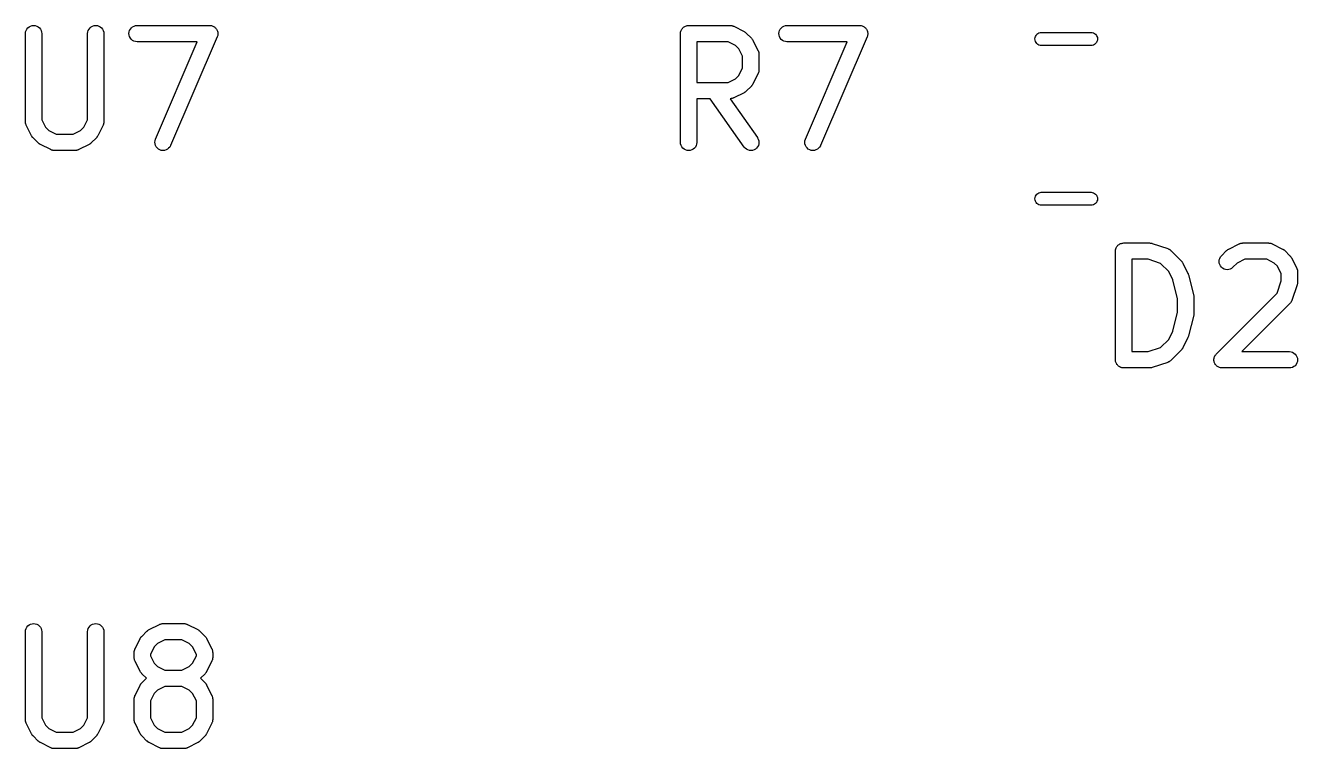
# Model space of a CAD drawing. Extents: x 59.2 to 126.8, y -130.7 to -65.9.
# Drawn here: x 115.07 to 126.77, y -120.78 to -114.13 of the extents above; entities that cross this region are included whole.
import ezdxf

# ---------------------------------------------------------------- set-up
doc = ezdxf.new("R2010")
doc.units = 0
doc.layers.add('BLACK', color=7, linetype='CONTINUOUS')

msp = doc.modelspace()

# ---------------------------------------------------------------- linework, layer by layer
at = {"layer": 'BLACK', "linetype": 'CONTINUOUS'}
for p, q in [((115.075, -114.179), (115.082, -114.166)), ((115.082, -114.166), (115.092, -114.155)), ((115.092, -114.155), (115.103, -114.146)), ((115.103, -114.146), (115.116, -114.139)), ((115.116, -114.139), (115.13, -114.135)), ((115.13, -114.135), (115.145, -114.133)), ((115.145, -114.133), (115.159, -114.135)), ((115.159, -114.135), (115.173, -114.139)), ((115.173, -114.139), (115.186, -114.146)), ((115.186, -114.146), (115.197, -114.156)), ((115.197, -114.156), (115.207, -114.167)), ((115.207, -114.167), (115.213, -114.18)), ((115.647, -114.179), (115.654, -114.166)), ((115.654, -114.166), (115.663, -114.155)), ((115.663, -114.155), (115.674, -114.146)), ((115.674, -114.146), (115.687, -114.139)), ((115.687, -114.139), (115.701, -114.135)), ((115.701, -114.135), (115.716, -114.133)), ((115.716, -114.133), (115.731, -114.135)), ((115.731, -114.135), (115.745, -114.139)), ((115.745, -114.139), (115.757, -114.146)), ((115.757, -114.146), (115.769, -114.156)), ((115.769, -114.156), (115.778, -114.167)), ((115.778, -114.167), (115.785, -114.18)), ((116.027, -114.179), (116.034, -114.166)), ((116.034, -114.166), (116.044, -114.155)), ((116.044, -114.155), (116.055, -114.146)), ((116.055, -114.146), (116.068, -114.139)), ((116.068, -114.139), (116.082, -114.135)), ((116.082, -114.135), (116.096, -114.133)), ((116.096, -114.133), (116.763, -114.133)), ((116.763, -114.133), (116.764, -114.133)), ((116.764, -114.133), (116.764, -114.133)), ((116.764, -114.133), (116.765, -114.133)), ((116.765, -114.133), (116.772, -114.134)), ((116.772, -114.134), (116.779, -114.135)), ((116.779, -114.135), (116.779, -114.135)), ((116.779, -114.135), (116.779, -114.135)), ((116.779, -114.135), (116.786, -114.137)), ((116.786, -114.137), (116.793, -114.139)), ((116.793, -114.139), (116.793, -114.14)), ((116.793, -114.14), (116.793, -114.14)), ((116.793, -114.14), (116.799, -114.143)), ((116.799, -114.143), (116.806, -114.146)), ((116.806, -114.146), (116.806, -114.147)), ((116.806, -114.147), (116.806, -114.147)), ((116.806, -114.147), (116.811, -114.151)), ((116.811, -114.151), (116.817, -114.156)), ((116.817, -114.156), (116.817, -114.156)), ((116.817, -114.156), (116.817, -114.156)), ((116.817, -114.156), (116.821, -114.162)), ((116.821, -114.162), (116.826, -114.167)), ((116.826, -114.167), (116.826, -114.168)), ((116.826, -114.168), (116.826, -114.168)), ((116.826, -114.168), (116.829, -114.174)), ((121.102, -114.173), (121.106, -114.166)), ((121.106, -114.166), (121.111, -114.161)), ((121.106, -114.166), (121.106, -114.166)), ((121.106, -114.166), (121.106, -114.166)), ((121.111, -114.161), (121.115, -114.155)), ((121.115, -114.155), (121.121, -114.15)), ((121.115, -114.155), (121.115, -114.155)), ((121.115, -114.155), (121.115, -114.155)), ((121.121, -114.15), (121.126, -114.146)), ((121.126, -114.146), (121.127, -114.146)), ((121.127, -114.146), (121.133, -114.142)), ((121.127, -114.146), (121.127, -114.146)), ((121.133, -114.142), (121.139, -114.139)), ((121.139, -114.139), (121.14, -114.139)), ((121.14, -114.139), (121.147, -114.137)), ((121.14, -114.139), (121.14, -114.139)), ((121.147, -114.137), (121.153, -114.135)), ((121.153, -114.135), (121.154, -114.135)), ((121.154, -114.135), (121.161, -114.134)), ((121.154, -114.135), (121.154, -114.135)), ((121.161, -114.134), (121.168, -114.133)), ((121.168, -114.133), (121.549, -114.133)), ((121.549, -114.133), (121.55, -114.133)), ((121.55, -114.133), (121.552, -114.134)), ((121.552, -114.134), (121.554, -114.134)), ((121.554, -114.134), (121.559, -114.134)), ((121.559, -114.134), (121.564, -114.135)), ((121.564, -114.135), (121.567, -114.136)), ((121.567, -114.136), (121.569, -114.136)), ((121.569, -114.136), (121.574, -114.138)), ((121.574, -114.138), (121.578, -114.139)), ((121.578, -114.139), (121.58, -114.141)), ((121.58, -114.141), (121.582, -114.141)), ((121.582, -114.141), (121.678, -114.189)), ((122.004, -114.179), (122.01, -114.166)), ((122.01, -114.166), (122.02, -114.155)), ((122.02, -114.155), (122.031, -114.146)), ((122.031, -114.146), (122.044, -114.139)), ((122.044, -114.139), (122.058, -114.135)), ((122.058, -114.135), (122.073, -114.133)), ((122.073, -114.133), (122.739, -114.133)), ((122.739, -114.133), (122.74, -114.133)), ((122.74, -114.133), (122.741, -114.133)), ((122.741, -114.133), (122.741, -114.133)), ((122.741, -114.133), (122.748, -114.134)), ((122.748, -114.134), (122.755, -114.135)), ((122.755, -114.135), (122.755, -114.135)), ((122.755, -114.135), (122.755, -114.135)), ((122.755, -114.135), (122.762, -114.137)), ((122.762, -114.137), (122.769, -114.139)), ((122.769, -114.139), (122.769, -114.14)), ((122.769, -114.14), (122.769, -114.14)), ((122.769, -114.14), (122.775, -114.143)), ((122.775, -114.143), (122.782, -114.146)), ((122.782, -114.146), (122.782, -114.147)), ((122.782, -114.147), (122.782, -114.147)), ((122.782, -114.147), (122.788, -114.151)), ((122.788, -114.151), (122.793, -114.156)), ((122.793, -114.156), (122.793, -114.156)), ((122.793, -114.156), (122.793, -114.156)), ((122.793, -114.156), (122.798, -114.162)), ((122.798, -114.162), (122.802, -114.167)), ((122.802, -114.167), (122.802, -114.168)), ((122.802, -114.168), (122.802, -114.168)), ((122.802, -114.168), (122.806, -114.174)), ((115.069, -114.207), (115.071, -114.193)), ((115.069, -114.208), (115.069, -114.207)), ((115.069, -115.018), (115.069, -114.208)), ((115.071, -114.193), (115.075, -114.179)), ((115.213, -114.18), (115.218, -114.194)), ((115.218, -114.194), (115.219, -114.208)), ((115.219, -114.208), (115.219, -115)), ((115.641, -114.207), (115.642, -114.193)), ((115.641, -114.208), (115.641, -114.207)), ((115.641, -115), (115.641, -114.208)), ((115.642, -114.193), (115.647, -114.179)), ((115.785, -114.18), (115.789, -114.194)), ((115.789, -114.194), (115.791, -114.208)), ((115.791, -114.208), (115.791, -115.018)), ((116.021, -114.208), (116.023, -114.193)), ((116.023, -114.222), (116.021, -114.208)), ((116.023, -114.193), (116.027, -114.179)), ((116.027, -114.236), (116.023, -114.222)), ((116.034, -114.249), (116.027, -114.236)), ((116.043, -114.261), (116.034, -114.249)), ((116.054, -114.27), (116.043, -114.261)), ((116.067, -114.277), (116.054, -114.27)), ((116.081, -114.282), (116.067, -114.277)), ((116.095, -114.283), (116.081, -114.282)), ((116.096, -114.283), (116.095, -114.283)), ((116.649, -114.283), (116.096, -114.283)), ((116.266, -115.179), (116.649, -114.283)), ((116.832, -114.238), (116.404, -115.238)), ((116.829, -114.174), (116.833, -114.18)), ((116.834, -114.231), (116.832, -114.237)), ((116.832, -114.237), (116.832, -114.238)), ((116.832, -114.238), (116.832, -114.238)), ((116.833, -114.18), (116.833, -114.181)), ((116.833, -114.181), (116.833, -114.181)), ((116.833, -114.181), (116.835, -114.187)), ((116.837, -114.224), (116.834, -114.231)), ((116.835, -114.187), (116.837, -114.194)), ((116.837, -114.194), (116.837, -114.195)), ((116.837, -114.195), (116.837, -114.195)), ((116.837, -114.195), (116.837, -114.202)), ((116.837, -114.202), (116.838, -114.209)), ((116.838, -114.209), (116.837, -114.216)), ((116.837, -114.216), (116.837, -114.223)), ((116.837, -114.223), (116.837, -114.224)), ((116.837, -114.224), (116.837, -114.224)), ((116.838, -114.209), (116.838, -114.209)), ((116.838, -114.209), (116.838, -114.209)), ((121.093, -114.207), (121.094, -114.2)), ((121.093, -114.208), (121.093, -114.207)), ((121.093, -115.208), (121.093, -114.208)), ((121.093, -114.208), (121.093, -114.208)), ((121.093, -114.208), (121.093, -114.208)), ((121.093, -114.208), (121.093, -114.208)), ((121.094, -114.2), (121.094, -114.193)), ((121.094, -114.193), (121.095, -114.193)), ((121.095, -114.193), (121.097, -114.186)), ((121.095, -114.193), (121.095, -114.193)), ((121.097, -114.186), (121.099, -114.179)), ((121.099, -114.179), (121.102, -114.173)), ((121.099, -114.179), (121.099, -114.179)), ((121.099, -114.179), (121.099, -114.179)), ((121.243, -114.283), (121.243, -114.657)), ((121.531, -114.283), (121.243, -114.283)), ((121.6, -114.318), (121.531, -114.283)), ((121.678, -114.189), (121.679, -114.189)), ((121.679, -114.189), (121.682, -114.192)), ((121.682, -114.192), (121.686, -114.194)), ((121.686, -114.194), (121.688, -114.196)), ((121.688, -114.196), (121.691, -114.197)), ((121.691, -114.197), (121.694, -114.2)), ((121.694, -114.2), (121.697, -114.203)), ((121.697, -114.203), (121.745, -114.251)), ((121.745, -114.251), (121.745, -114.251)), ((121.745, -114.251), (121.748, -114.255)), ((121.748, -114.255), (121.751, -114.258)), ((121.751, -114.258), (121.753, -114.26)), ((121.753, -114.26), (121.755, -114.263)), ((121.755, -114.263), (121.757, -114.267)), ((121.757, -114.267), (121.759, -114.27)), ((121.759, -114.27), (121.806, -114.365)), ((121.998, -114.208), (121.999, -114.193)), ((121.999, -114.222), (121.998, -114.208)), ((121.999, -114.193), (122.004, -114.179)), ((122.003, -114.236), (121.999, -114.222)), ((122.01, -114.249), (122.003, -114.236)), ((122.019, -114.261), (122.01, -114.249)), ((122.03, -114.27), (122.019, -114.261)), ((122.043, -114.277), (122.03, -114.27)), ((122.057, -114.282), (122.043, -114.277)), ((122.072, -114.283), (122.057, -114.282)), ((122.073, -114.283), (122.072, -114.283)), ((122.626, -114.283), (122.073, -114.283)), ((122.242, -115.179), (122.626, -114.283)), ((122.808, -114.238), (122.38, -115.238)), ((122.806, -114.174), (122.809, -114.18)), ((122.811, -114.231), (122.808, -114.237)), ((122.808, -114.237), (122.808, -114.238)), ((122.808, -114.238), (122.808, -114.238)), ((122.809, -114.18), (122.809, -114.181)), ((122.809, -114.181), (122.809, -114.181)), ((122.809, -114.181), (122.811, -114.188)), ((122.811, -114.188), (122.813, -114.194)), ((122.813, -114.224), (122.811, -114.231)), ((122.813, -114.194), (122.813, -114.195)), ((122.813, -114.195), (122.813, -114.195)), ((122.813, -114.195), (122.814, -114.202)), ((122.814, -114.217), (122.813, -114.223)), ((122.813, -114.223), (122.813, -114.224)), ((122.813, -114.224), (122.813, -114.224)), ((122.814, -114.202), (122.814, -114.209)), ((122.814, -114.209), (122.814, -114.209)), ((122.814, -114.209), (122.814, -114.209)), ((122.814, -114.209), (122.814, -114.217)), ((124.352, -114.257), (124.353, -114.245)), ((124.353, -114.269), (124.352, -114.257)), ((124.353, -114.245), (124.357, -114.234)), ((124.357, -114.28), (124.353, -114.269)), ((124.357, -114.234), (124.362, -114.224)), ((124.362, -114.29), (124.357, -114.28)), ((124.362, -114.224), (124.37, -114.214)), ((124.37, -114.214), (124.379, -114.207)), ((124.379, -114.207), (124.389, -114.201)), ((124.389, -114.201), (124.401, -114.198)), ((124.401, -114.198), (124.409, -114.197)), ((124.409, -114.197), (124.87, -114.197)), ((124.87, -114.197), (124.878, -114.198)), ((124.878, -114.198), (124.89, -114.201)), ((124.89, -114.201), (124.9, -114.207)), ((124.9, -114.207), (124.909, -114.214)), ((124.909, -114.214), (124.917, -114.224)), ((124.917, -114.224), (124.922, -114.234)), ((124.922, -114.28), (124.917, -114.29)), ((124.922, -114.234), (124.926, -114.245)), ((124.926, -114.269), (124.922, -114.28)), ((124.926, -114.245), (124.927, -114.257)), ((124.927, -114.257), (124.926, -114.269)), ((121.63, -114.348), (121.6, -114.318)), ((121.664, -114.417), (121.63, -114.348)), ((121.806, -114.365), (121.807, -114.366)), ((121.807, -114.366), (121.808, -114.368)), ((121.808, -114.368), (121.809, -114.37)), ((121.809, -114.37), (121.81, -114.375)), ((121.81, -114.375), (121.812, -114.38)), ((121.812, -114.38), (121.812, -114.382)), ((121.812, -114.382), (121.813, -114.384)), ((121.813, -114.384), (121.813, -114.389)), ((121.813, -114.389), (121.814, -114.394)), ((121.814, -114.394), (121.814, -114.397)), ((121.814, -114.397), (121.814, -114.399)), ((121.814, -114.399), (121.814, -114.542)), ((124.37, -114.3), (124.362, -114.29)), ((124.379, -114.307), (124.37, -114.3)), ((124.389, -114.313), (124.379, -114.307)), ((124.401, -114.316), (124.389, -114.313)), ((124.409, -114.317), (124.401, -114.316)), ((124.87, -114.317), (124.409, -114.317)), ((124.878, -114.316), (124.87, -114.317)), ((124.89, -114.313), (124.878, -114.316)), ((124.9, -114.307), (124.89, -114.313)), ((124.909, -114.3), (124.9, -114.307)), ((124.917, -114.29), (124.909, -114.3)), ((121.664, -114.524), (121.664, -114.417)), ((121.531, -114.657), (121.6, -114.623)), ((121.6, -114.623), (121.63, -114.593)), ((121.63, -114.593), (121.664, -114.524)), ((121.806, -114.575), (121.759, -114.67)), ((121.807, -114.573), (121.806, -114.575)), ((121.808, -114.571), (121.807, -114.573)), ((121.81, -114.566), (121.808, -114.571)), ((121.812, -114.562), (121.81, -114.566)), ((121.813, -114.557), (121.812, -114.559)), ((121.812, -114.559), (121.812, -114.562)), ((121.814, -114.547), (121.813, -114.552)), ((121.813, -114.552), (121.813, -114.557)), ((121.814, -114.542), (121.814, -114.543)), ((121.814, -114.543), (121.814, -114.545)), ((121.814, -114.545), (121.814, -114.547)), ((121.243, -114.657), (121.531, -114.657)), ((121.678, -114.752), (121.582, -114.799)), ((121.681, -114.749), (121.678, -114.752)), ((121.685, -114.747), (121.681, -114.749)), ((121.687, -114.746), (121.685, -114.747)), ((121.69, -114.744), (121.687, -114.746)), ((121.693, -114.741), (121.69, -114.744)), ((121.696, -114.738), (121.693, -114.741)), ((121.697, -114.738), (121.696, -114.738)), ((121.745, -114.69), (121.697, -114.738)), ((121.747, -114.687), (121.745, -114.69)), ((121.75, -114.684), (121.747, -114.687)), ((121.752, -114.681), (121.75, -114.684)), ((121.754, -114.679), (121.752, -114.681)), ((121.756, -114.675), (121.754, -114.679)), ((121.758, -114.671), (121.756, -114.675)), ((121.759, -114.67), (121.758, -114.671)), ((121.367, -114.807), (121.243, -114.807)), ((121.243, -114.807), (121.243, -115.208)), ((121.678, -115.251), (121.367, -114.807)), ((121.551, -114.807), (121.55, -114.807)), ((121.55, -114.807), (121.801, -115.165)), ((121.553, -114.807), (121.551, -114.807)), ((121.558, -114.806), (121.553, -114.807)), ((121.563, -114.806), (121.558, -114.806)), ((121.566, -114.805), (121.563, -114.806)), ((121.568, -114.805), (121.566, -114.805)), ((121.573, -114.803), (121.568, -114.805)), ((121.577, -114.802), (121.573, -114.803)), ((121.579, -114.8), (121.577, -114.802)), ((121.581, -114.8), (121.579, -114.8)), ((121.582, -114.799), (121.581, -114.8)), ((115.069, -115.02), (115.069, -115.018)), ((115.069, -115.022), (115.069, -115.02)), ((115.07, -115.027), (115.069, -115.022)), ((115.071, -115.032), (115.07, -115.027)), ((115.071, -115.035), (115.071, -115.032)), ((115.072, -115.037), (115.071, -115.035)), ((115.073, -115.042), (115.072, -115.037)), ((115.075, -115.046), (115.073, -115.042)), ((115.076, -115.048), (115.075, -115.046)), ((115.077, -115.051), (115.076, -115.048)), ((115.125, -115.147), (115.077, -115.051)), ((115.077, -115.051), (115.077, -115.051)), ((115.219, -115), (115.253, -115.069)), ((115.253, -115.069), (115.284, -115.099)), ((115.284, -115.099), (115.352, -115.133)), ((115.507, -115.133), (115.576, -115.099)), ((115.576, -115.099), (115.606, -115.069)), ((115.606, -115.069), (115.641, -115)), ((115.783, -115.051), (115.735, -115.147)), ((115.784, -115.047), (115.783, -115.049)), ((115.783, -115.049), (115.783, -115.051)), ((115.786, -115.043), (115.784, -115.047)), ((115.788, -115.038), (115.786, -115.043)), ((115.789, -115.033), (115.788, -115.036)), ((115.788, -115.036), (115.788, -115.038)), ((115.79, -115.023), (115.789, -115.028)), ((115.789, -115.028), (115.789, -115.033)), ((115.791, -115.019), (115.79, -115.021)), ((115.79, -115.021), (115.79, -115.023)), ((115.791, -115.018), (115.791, -115.019)), ((115.127, -115.15), (115.125, -115.147)), ((115.129, -115.154), (115.127, -115.15)), ((115.131, -115.156), (115.129, -115.154)), ((115.132, -115.159), (115.131, -115.156)), ((115.135, -115.162), (115.132, -115.159)), ((115.138, -115.165), (115.135, -115.162)), ((115.139, -115.166), (115.138, -115.165)), ((115.186, -115.214), (115.139, -115.166)), ((115.19, -115.216), (115.186, -115.214)), ((115.193, -115.219), (115.19, -115.216)), ((115.195, -115.221), (115.193, -115.219)), ((115.198, -115.223), (115.195, -115.221)), ((115.201, -115.225), (115.198, -115.223)), ((115.205, -115.227), (115.201, -115.225)), ((115.352, -115.133), (115.507, -115.133)), ((115.661, -115.224), (115.657, -115.226)), ((115.664, -115.222), (115.661, -115.224)), ((115.666, -115.22), (115.664, -115.222)), ((115.669, -115.217), (115.666, -115.22)), ((115.673, -115.215), (115.669, -115.217)), ((115.721, -115.166), (115.673, -115.214)), ((115.673, -115.214), (115.673, -115.215)), ((115.724, -115.163), (115.721, -115.166)), ((115.727, -115.16), (115.724, -115.163)), ((115.728, -115.157), (115.727, -115.16)), ((115.73, -115.155), (115.728, -115.157)), ((115.732, -115.151), (115.73, -115.155)), ((115.735, -115.148), (115.732, -115.151)), ((115.735, -115.147), (115.735, -115.148)), ((116.26, -115.207), (116.261, -115.193)), ((116.261, -115.222), (116.26, -115.207)), ((116.261, -115.193), (116.266, -115.179)), ((116.265, -115.236), (116.261, -115.222)), ((121.094, -115.223), (121.093, -115.208)), ((121.099, -115.237), (121.094, -115.223)), ((121.241, -115.224), (121.237, -115.238)), ((121.243, -115.209), (121.241, -115.224)), ((121.243, -115.208), (121.243, -115.209)), ((121.801, -115.165), (121.801, -115.166)), ((121.801, -115.166), (121.808, -115.179)), ((121.808, -115.179), (121.813, -115.193)), ((121.813, -115.222), (121.809, -115.236)), ((121.813, -115.193), (121.814, -115.208)), ((121.814, -115.208), (121.813, -115.222)), ((122.236, -115.207), (122.237, -115.193)), ((122.237, -115.222), (122.236, -115.207)), ((122.237, -115.193), (122.242, -115.179)), ((122.241, -115.236), (122.237, -115.222)), ((115.206, -115.228), (115.205, -115.227)), ((115.301, -115.275), (115.206, -115.228)), ((115.303, -115.276), (115.301, -115.275)), ((115.305, -115.277), (115.303, -115.276)), ((115.31, -115.279), (115.305, -115.277)), ((115.315, -115.281), (115.31, -115.279)), ((115.317, -115.281), (115.315, -115.281)), ((115.319, -115.282), (115.317, -115.281)), ((115.324, -115.282), (115.319, -115.282)), ((115.329, -115.283), (115.324, -115.282)), ((115.331, -115.283), (115.329, -115.283)), ((115.334, -115.283), (115.331, -115.283)), ((115.335, -115.283), (115.334, -115.283)), ((115.525, -115.283), (115.335, -115.283)), ((115.527, -115.283), (115.525, -115.283)), ((115.529, -115.283), (115.527, -115.283)), ((115.535, -115.282), (115.529, -115.283)), ((115.54, -115.282), (115.535, -115.282)), ((115.542, -115.281), (115.54, -115.282)), ((115.544, -115.281), (115.542, -115.281)), ((115.549, -115.279), (115.544, -115.281)), ((115.554, -115.278), (115.549, -115.279)), ((115.556, -115.277), (115.554, -115.278)), ((115.558, -115.276), (115.556, -115.277)), ((115.559, -115.275), (115.558, -115.276)), ((115.654, -115.228), (115.559, -115.275)), ((115.657, -115.226), (115.654, -115.228)), ((116.272, -115.249), (116.265, -115.236)), ((116.281, -115.26), (116.272, -115.249)), ((116.292, -115.27), (116.281, -115.26)), ((116.305, -115.277), (116.292, -115.27)), ((116.318, -115.282), (116.305, -115.277)), ((116.333, -115.283), (116.318, -115.282)), ((116.348, -115.282), (116.333, -115.283)), ((116.362, -115.278), (116.348, -115.282)), ((116.375, -115.272), (116.362, -115.278)), ((116.386, -115.263), (116.375, -115.272)), ((116.396, -115.252), (116.386, -115.263)), ((116.403, -115.239), (116.396, -115.252)), ((116.404, -115.238), (116.403, -115.239)), ((121.105, -115.25), (121.099, -115.237)), ((121.115, -115.261), (121.105, -115.25)), ((121.126, -115.271), (121.115, -115.261)), ((121.139, -115.278), (121.126, -115.271)), ((121.153, -115.282), (121.139, -115.278)), ((121.167, -115.283), (121.153, -115.282)), ((121.182, -115.282), (121.167, -115.283)), ((121.196, -115.278), (121.182, -115.282)), ((121.209, -115.271), (121.196, -115.278)), ((121.22, -115.262), (121.209, -115.271)), ((121.23, -115.251), (121.22, -115.262)), ((121.237, -115.238), (121.23, -115.251)), ((121.687, -115.263), (121.678, -115.251)), ((121.699, -115.272), (121.687, -115.263)), ((121.712, -115.278), (121.699, -115.272)), ((121.726, -115.282), (121.712, -115.278)), ((121.741, -115.283), (121.726, -115.282)), ((121.755, -115.282), (121.741, -115.283)), ((121.769, -115.277), (121.755, -115.282)), ((121.782, -115.27), (121.769, -115.277)), ((121.793, -115.261), (121.782, -115.27)), ((121.802, -115.249), (121.793, -115.261)), ((121.809, -115.236), (121.802, -115.249)), ((122.248, -115.249), (122.241, -115.236)), ((122.257, -115.26), (122.248, -115.249)), ((122.268, -115.27), (122.257, -115.26)), ((122.281, -115.277), (122.268, -115.27)), ((122.295, -115.282), (122.281, -115.277)), ((122.309, -115.283), (122.295, -115.282)), ((122.324, -115.282), (122.309, -115.283)), ((122.338, -115.278), (122.324, -115.282)), ((122.351, -115.272), (122.338, -115.278)), ((122.362, -115.263), (122.351, -115.272)), ((122.372, -115.252), (122.362, -115.263)), ((122.379, -115.239), (122.372, -115.252)), ((122.38, -115.238), (122.379, -115.239)), ((124.362, -115.694), (124.37, -115.684)), ((124.37, -115.684), (124.379, -115.677)), ((124.379, -115.677), (124.389, -115.671)), ((124.389, -115.671), (124.401, -115.668)), ((124.401, -115.668), (124.409, -115.667)), ((124.409, -115.667), (124.87, -115.667)), ((124.87, -115.667), (124.878, -115.668)), ((124.878, -115.668), (124.89, -115.671)), ((124.89, -115.671), (124.9, -115.677)), ((124.9, -115.677), (124.909, -115.684)), ((124.909, -115.684), (124.917, -115.694)), ((124.352, -115.727), (124.353, -115.715)), ((124.353, -115.739), (124.352, -115.727)), ((124.353, -115.715), (124.357, -115.704)), ((124.357, -115.75), (124.353, -115.739)), ((124.357, -115.704), (124.362, -115.694)), ((124.362, -115.76), (124.357, -115.75)), ((124.37, -115.77), (124.362, -115.76)), ((124.379, -115.777), (124.37, -115.77)), ((124.389, -115.783), (124.379, -115.777)), ((124.401, -115.786), (124.389, -115.783)), ((124.409, -115.787), (124.401, -115.786)), ((124.87, -115.787), (124.409, -115.787)), ((124.878, -115.786), (124.87, -115.787)), ((124.89, -115.783), (124.878, -115.786)), ((124.9, -115.777), (124.89, -115.783)), ((124.909, -115.77), (124.9, -115.777)), ((124.917, -115.76), (124.909, -115.77)), ((124.917, -115.694), (124.922, -115.704)), ((124.922, -115.75), (124.917, -115.76)), ((124.922, -115.704), (124.926, -115.715)), ((124.926, -115.739), (124.922, -115.75)), ((124.926, -115.715), (124.927, -115.727)), ((124.927, -115.727), (124.926, -115.739)), ((125.106, -116.166), (125.111, -116.161)), ((125.111, -116.161), (125.115, -116.155)), ((125.115, -116.155), (125.121, -116.15)), ((125.115, -116.155), (125.115, -116.155)), ((125.115, -116.155), (125.115, -116.155)), ((125.121, -116.15), (125.126, -116.146)), ((125.126, -116.146), (125.127, -116.146)), ((125.127, -116.146), (125.133, -116.142)), ((125.127, -116.146), (125.127, -116.146)), ((125.133, -116.142), (125.139, -116.139)), ((125.139, -116.139), (125.14, -116.139)), ((125.14, -116.139), (125.147, -116.137)), ((125.14, -116.139), (125.14, -116.139)), ((125.147, -116.137), (125.153, -116.135)), ((125.153, -116.135), (125.154, -116.135)), ((125.154, -116.135), (125.161, -116.134)), ((125.154, -116.135), (125.154, -116.135)), ((125.161, -116.134), (125.168, -116.133)), ((125.168, -116.133), (125.406, -116.133)), ((125.406, -116.133), (125.407, -116.133)), ((125.407, -116.133), (125.411, -116.134)), ((125.411, -116.134), (125.415, -116.134)), ((125.415, -116.134), (125.418, -116.135)), ((125.418, -116.135), (125.422, -116.135)), ((125.422, -116.135), (125.426, -116.136)), ((125.426, -116.136), (125.43, -116.137)), ((125.43, -116.137), (125.573, -116.185)), ((126.134, -116.189), (126.23, -116.141)), ((126.23, -116.141), (126.231, -116.141)), ((126.231, -116.141), (126.233, -116.14)), ((126.233, -116.14), (126.235, -116.139)), ((126.235, -116.139), (126.239, -116.138)), ((126.239, -116.138), (126.244, -116.136)), ((126.244, -116.136), (126.246, -116.135)), ((126.246, -116.135), (126.249, -116.135)), ((126.249, -116.135), (126.254, -116.134)), ((126.254, -116.134), (126.259, -116.134)), ((126.259, -116.134), (126.261, -116.134)), ((126.261, -116.134), (126.263, -116.133)), ((126.263, -116.133), (126.501, -116.133)), ((126.501, -116.133), (126.502, -116.133)), ((126.502, -116.133), (126.504, -116.134)), ((126.504, -116.134), (126.507, -116.134)), ((126.507, -116.134), (126.512, -116.134)), ((126.512, -116.134), (126.517, -116.135)), ((126.517, -116.135), (126.519, -116.136)), ((126.519, -116.136), (126.521, -116.136)), ((126.521, -116.136), (126.526, -116.138)), ((126.526, -116.138), (126.531, -116.139)), ((126.531, -116.139), (126.533, -116.141)), ((126.533, -116.141), (126.535, -116.141)), ((126.535, -116.141), (126.63, -116.189)), ((125.093, -116.207), (125.094, -116.2)), ((125.093, -116.208), (125.093, -116.207)), ((125.093, -117.208), (125.093, -116.208)), ((125.093, -116.208), (125.093, -116.208)), ((125.093, -116.208), (125.093, -116.208)), ((125.093, -116.208), (125.093, -116.208)), ((125.094, -116.2), (125.094, -116.193)), ((125.094, -116.193), (125.095, -116.193)), ((125.095, -116.193), (125.097, -116.186)), ((125.095, -116.193), (125.095, -116.193)), ((125.097, -116.186), (125.099, -116.179)), ((125.099, -116.179), (125.102, -116.173)), ((125.099, -116.179), (125.099, -116.179)), ((125.099, -116.179), (125.099, -116.179)), ((125.102, -116.173), (125.106, -116.166)), ((125.106, -116.166), (125.106, -116.166)), ((125.106, -116.166), (125.106, -116.166)), ((125.573, -116.185), (125.574, -116.185)), ((125.574, -116.185), (125.576, -116.186)), ((125.576, -116.186), (125.578, -116.187)), ((125.578, -116.187), (125.582, -116.189)), ((125.582, -116.189), (125.587, -116.191)), ((125.587, -116.191), (125.589, -116.193)), ((125.589, -116.193), (125.591, -116.194)), ((125.591, -116.194), (125.595, -116.197)), ((125.595, -116.197), (125.599, -116.2)), ((125.599, -116.2), (125.6, -116.202)), ((125.6, -116.202), (125.602, -116.203)), ((125.602, -116.203), (125.697, -116.298)), ((126.047, -116.289), (126.051, -116.275)), ((126.051, -116.275), (126.058, -116.262)), ((126.058, -116.262), (126.067, -116.251)), ((126.067, -116.251), (126.115, -116.203)), ((126.115, -116.203), (126.116, -116.202)), ((126.116, -116.202), (126.119, -116.2)), ((126.119, -116.2), (126.122, -116.197)), ((126.122, -116.197), (126.125, -116.195)), ((126.125, -116.195), (126.127, -116.193)), ((126.127, -116.193), (126.131, -116.191)), ((126.131, -116.191), (126.134, -116.189)), ((126.63, -116.189), (126.631, -116.189)), ((126.631, -116.189), (126.634, -116.192)), ((126.634, -116.192), (126.638, -116.194)), ((126.638, -116.194), (126.641, -116.196)), ((126.641, -116.196), (126.643, -116.197)), ((126.643, -116.197), (126.646, -116.2)), ((126.646, -116.2), (126.65, -116.203)), ((126.65, -116.203), (126.697, -116.251)), ((126.697, -116.251), (126.698, -116.251)), ((126.698, -116.251), (126.7, -116.255)), ((126.7, -116.255), (126.703, -116.258)), ((126.703, -116.258), (126.705, -116.26)), ((126.705, -116.26), (126.707, -116.263)), ((126.707, -116.263), (126.709, -116.267)), ((126.709, -116.267), (126.711, -116.27)), ((126.711, -116.27), (126.759, -116.365)), ((125.243, -116.283), (125.243, -117.133)), ((125.394, -116.283), (125.243, -116.283)), ((125.508, -116.322), (125.394, -116.283)), ((125.582, -116.396), (125.508, -116.322)), ((125.697, -116.298), (125.698, -116.299)), ((125.698, -116.299), (125.7, -116.302)), ((125.7, -116.302), (125.703, -116.305)), ((125.703, -116.305), (125.705, -116.308)), ((125.705, -116.308), (125.707, -116.31)), ((125.707, -116.31), (125.709, -116.314)), ((125.709, -116.314), (125.711, -116.318)), ((125.711, -116.318), (125.759, -116.413)), ((126.045, -116.303), (126.047, -116.289)), ((126.047, -116.318), (126.045, -116.303)), ((126.051, -116.332), (126.047, -116.318)), ((126.058, -116.345), (126.051, -116.332)), ((126.067, -116.356), (126.058, -116.345)), ((126.078, -116.366), (126.067, -116.356)), ((126.091, -116.373), (126.078, -116.366)), ((126.105, -116.377), (126.091, -116.373)), ((126.119, -116.379), (126.105, -116.377)), ((126.134, -116.377), (126.119, -116.379)), ((126.148, -116.373), (126.134, -116.377)), ((126.161, -116.367), (126.148, -116.373)), ((126.173, -116.357), (126.161, -116.367)), ((126.212, -116.318), (126.173, -116.357)), ((126.173, -116.357), (126.173, -116.357)), ((126.281, -116.283), (126.212, -116.318)), ((126.484, -116.283), (126.281, -116.283)), ((126.552, -116.318), (126.484, -116.283)), ((126.582, -116.348), (126.552, -116.318)), ((126.617, -116.417), (126.582, -116.348)), ((126.759, -116.365), (126.759, -116.366)), ((126.759, -116.366), (126.76, -116.368)), ((126.76, -116.368), (126.761, -116.37)), ((126.761, -116.37), (126.763, -116.375)), ((126.763, -116.375), (126.764, -116.38)), ((126.764, -116.38), (126.765, -116.382)), ((126.765, -116.382), (126.765, -116.384)), ((126.765, -116.384), (126.766, -116.389)), ((126.766, -116.389), (126.767, -116.394)), ((126.767, -116.394), (126.766, -116.397)), ((125.621, -116.473), (125.582, -116.396)), ((125.664, -116.646), (125.621, -116.473)), ((125.759, -116.413), (125.759, -116.414)), ((125.759, -116.414), (125.759, -116.414)), ((125.759, -116.414), (125.76, -116.414)), ((125.76, -116.414), (125.762, -116.421)), ((125.762, -116.421), (125.764, -116.428)), ((125.764, -116.428), (125.764, -116.428)), ((125.764, -116.428), (125.764, -116.428)), ((125.764, -116.428), (125.812, -116.619)), ((126.579, -116.596), (126.617, -116.482)), ((126.617, -116.482), (126.617, -116.417)), ((126.765, -116.51), (126.764, -116.514)), ((126.766, -116.504), (126.765, -116.507)), ((126.765, -116.507), (126.765, -116.51)), ((126.766, -116.397), (126.767, -116.399)), ((126.767, -116.495), (126.766, -116.499)), ((126.766, -116.499), (126.766, -116.504)), ((126.767, -116.399), (126.767, -116.494)), ((126.767, -116.494), (126.767, -116.495)), ((125.812, -116.619), (125.812, -116.62)), ((125.812, -116.62), (125.813, -116.621)), ((125.813, -116.621), (125.813, -116.622)), ((125.813, -116.622), (125.813, -116.628)), ((125.813, -116.628), (125.814, -116.634)), ((126.02, -117.155), (126.579, -116.596)), ((126.763, -116.518), (126.715, -116.661)), ((126.764, -116.514), (126.763, -116.518)), ((125.664, -116.771), (125.664, -116.646)), ((125.814, -116.634), (125.814, -116.636)), ((125.814, -116.636), (125.814, -116.637)), ((125.814, -116.637), (125.814, -116.78)), ((126.697, -116.69), (126.254, -117.133)), ((126.699, -116.688), (126.697, -116.69)), ((126.7, -116.687), (126.699, -116.688)), ((126.703, -116.683), (126.7, -116.687)), ((126.706, -116.679), (126.703, -116.683)), ((126.707, -116.677), (126.706, -116.679)), ((126.709, -116.675), (126.707, -116.677)), ((126.711, -116.67), (126.709, -116.675)), ((126.713, -116.666), (126.711, -116.67)), ((126.714, -116.664), (126.713, -116.666)), ((126.715, -116.662), (126.714, -116.664)), ((126.715, -116.661), (126.715, -116.662)), ((125.621, -116.944), (125.664, -116.771)), ((125.812, -116.798), (125.764, -116.988)), ((125.813, -116.795), (125.812, -116.797)), ((125.812, -116.797), (125.812, -116.798)), ((125.814, -116.784), (125.813, -116.789)), ((125.813, -116.789), (125.813, -116.795)), ((125.814, -116.78), (125.814, -116.781)), ((125.814, -116.781), (125.814, -116.782)), ((125.814, -116.782), (125.814, -116.784)), ((125.582, -117.021), (125.621, -116.944)), ((125.394, -117.133), (125.508, -117.095)), ((125.508, -117.095), (125.582, -117.021)), ((125.759, -117.004), (125.711, -117.099)), ((125.762, -116.997), (125.759, -117.003)), ((125.759, -117.003), (125.759, -117.004)), ((125.759, -117.004), (125.759, -117.004)), ((125.764, -116.99), (125.762, -116.997)), ((125.764, -116.988), (125.764, -116.989)), ((125.764, -116.989), (125.764, -116.99)), ((125.764, -116.99), (125.764, -116.99)), ((125.094, -117.215), (125.093, -117.208)), ((125.243, -117.133), (125.394, -117.133)), ((125.697, -117.119), (125.602, -117.214)), ((125.7, -117.115), (125.697, -117.119)), ((125.703, -117.112), (125.7, -117.115)), ((125.704, -117.11), (125.703, -117.112)), ((125.706, -117.107), (125.704, -117.11)), ((125.708, -117.104), (125.706, -117.107)), ((125.711, -117.1), (125.708, -117.104)), ((125.711, -117.099), (125.711, -117.1)), ((125.998, -117.201), (125.999, -117.194)), ((125.998, -117.208), (125.998, -117.201)), ((125.998, -117.215), (125.998, -117.208)), ((125.998, -117.208), (125.998, -117.208)), ((125.998, -117.208), (125.998, -117.208)), ((125.999, -117.193), (126.001, -117.186)), ((125.999, -117.194), (125.999, -117.193)), ((125.999, -117.193), (125.999, -117.193)), ((126.001, -117.186), (126.003, -117.18)), ((126.003, -117.18), (126.003, -117.179)), ((126.003, -117.179), (126.004, -117.179)), ((126.004, -117.179), (126.007, -117.173)), ((126.007, -117.173), (126.01, -117.167)), ((126.01, -117.166), (126.015, -117.161)), ((126.01, -117.167), (126.01, -117.166)), ((126.01, -117.167), (126.01, -117.167)), ((126.015, -117.161), (126.02, -117.155)), ((126.254, -117.133), (126.692, -117.133)), ((126.692, -117.133), (126.693, -117.133)), ((126.693, -117.133), (126.707, -117.135)), ((126.707, -117.135), (126.721, -117.139)), ((126.721, -117.139), (126.734, -117.146)), ((126.734, -117.146), (126.745, -117.156)), ((126.745, -117.156), (126.754, -117.167)), ((126.754, -117.167), (126.761, -117.18)), ((126.761, -117.18), (126.765, -117.194)), ((126.765, -117.194), (126.767, -117.209)), ((126.767, -117.209), (126.765, -117.223)), ((125.094, -117.222), (125.094, -117.215)), ((125.094, -117.223), (125.094, -117.222)), ((125.096, -117.23), (125.094, -117.223)), ((125.094, -117.223), (125.094, -117.223)), ((125.098, -117.236), (125.096, -117.23)), ((125.098, -117.237), (125.098, -117.236)), ((125.099, -117.237), (125.098, -117.237)), ((125.102, -117.243), (125.099, -117.237)), ((125.105, -117.249), (125.102, -117.243)), ((125.105, -117.25), (125.105, -117.249)), ((125.11, -117.255), (125.105, -117.25)), ((125.105, -117.25), (125.105, -117.25)), ((125.114, -117.261), (125.11, -117.255)), ((125.115, -117.261), (125.114, -117.261)), ((125.12, -117.266), (125.115, -117.261)), ((125.115, -117.261), (125.115, -117.261)), ((125.126, -117.27), (125.12, -117.266)), ((125.126, -117.271), (125.126, -117.27)), ((125.126, -117.27), (125.126, -117.27)), ((125.132, -117.274), (125.126, -117.271)), ((125.138, -117.277), (125.132, -117.274)), ((125.139, -117.277), (125.138, -117.277)), ((125.139, -117.278), (125.139, -117.277)), ((125.146, -117.28), (125.139, -117.278)), ((125.152, -117.282), (125.146, -117.28)), ((125.153, -117.282), (125.152, -117.282)), ((125.16, -117.283), (125.153, -117.282)), ((125.153, -117.282), (125.153, -117.282)), ((125.167, -117.283), (125.16, -117.283)), ((125.168, -117.283), (125.167, -117.283)), ((125.167, -117.283), (125.167, -117.283)), ((125.167, -117.283), (125.167, -117.283)), ((125.167, -117.283), (125.167, -117.283)), ((125.406, -117.283), (125.168, -117.283)), ((125.41, -117.283), (125.406, -117.283)), ((125.414, -117.283), (125.41, -117.283)), ((125.417, -117.282), (125.414, -117.283)), ((125.421, -117.282), (125.417, -117.282)), ((125.425, -117.281), (125.421, -117.282)), ((125.429, -117.28), (125.425, -117.281)), ((125.43, -117.28), (125.429, -117.28)), ((125.573, -117.232), (125.43, -117.28)), ((125.575, -117.231), (125.573, -117.232)), ((125.577, -117.23), (125.575, -117.231)), ((125.581, -117.228), (125.577, -117.23)), ((125.586, -117.226), (125.581, -117.228)), ((125.588, -117.225), (125.586, -117.226)), ((125.59, -117.224), (125.588, -117.225)), ((125.594, -117.22), (125.59, -117.224)), ((125.598, -117.218), (125.594, -117.22)), ((125.599, -117.216), (125.598, -117.218)), ((125.601, -117.215), (125.599, -117.216)), ((125.602, -117.214), (125.601, -117.215)), ((125.999, -117.222), (125.998, -117.215)), ((125.999, -117.223), (125.999, -117.222)), ((126.001, -117.23), (125.999, -117.223)), ((125.999, -117.223), (125.999, -117.223)), ((126.003, -117.236), (126.001, -117.23)), ((126.003, -117.237), (126.003, -117.236)), ((126.007, -117.243), (126.003, -117.237)), ((126.003, -117.237), (126.003, -117.237)), ((126.01, -117.249), (126.007, -117.243)), ((126.01, -117.25), (126.01, -117.249)), ((126.015, -117.255), (126.01, -117.25)), ((126.01, -117.25), (126.01, -117.25)), ((126.019, -117.261), (126.015, -117.255)), ((126.025, -117.266), (126.019, -117.261)), ((126.019, -117.261), (126.019, -117.261)), ((126.019, -117.261), (126.019, -117.261)), ((126.03, -117.27), (126.025, -117.266)), ((126.031, -117.27), (126.03, -117.27)), ((126.03, -117.27), (126.03, -117.27)), ((126.037, -117.274), (126.031, -117.27)), ((126.043, -117.277), (126.037, -117.274)), ((126.05, -117.28), (126.043, -117.277)), ((126.043, -117.277), (126.043, -117.277)), ((126.043, -117.277), (126.043, -117.277)), ((126.057, -117.282), (126.05, -117.28)), ((126.064, -117.283), (126.057, -117.282)), ((126.057, -117.282), (126.057, -117.282)), ((126.057, -117.282), (126.057, -117.282)), ((126.072, -117.283), (126.064, -117.283)), ((126.073, -117.283), (126.072, -117.283)), ((126.072, -117.283), (126.072, -117.283)), ((126.072, -117.283), (126.072, -117.283)), ((126.072, -117.283), (126.072, -117.283)), ((126.692, -117.283), (126.073, -117.283)), ((126.706, -117.282), (126.692, -117.283)), ((126.72, -117.278), (126.706, -117.282)), ((126.733, -117.271), (126.72, -117.278)), ((126.745, -117.262), (126.733, -117.271)), ((126.754, -117.25), (126.745, -117.262)), ((126.761, -117.237), (126.754, -117.25)), ((126.765, -117.223), (126.761, -117.237)), ((115.075, -119.679), (115.082, -119.666)), ((115.082, -119.666), (115.092, -119.655)), ((115.092, -119.655), (115.103, -119.646)), ((115.103, -119.646), (115.116, -119.639)), ((115.116, -119.639), (115.13, -119.635)), ((115.13, -119.635), (115.145, -119.633)), ((115.145, -119.633), (115.159, -119.635)), ((115.159, -119.635), (115.173, -119.639)), ((115.173, -119.639), (115.186, -119.646)), ((115.186, -119.646), (115.197, -119.656)), ((115.197, -119.656), (115.207, -119.667)), ((115.207, -119.667), (115.213, -119.68)), ((115.647, -119.679), (115.654, -119.666)), ((115.654, -119.666), (115.663, -119.655)), ((115.663, -119.655), (115.674, -119.646)), ((115.674, -119.646), (115.687, -119.639)), ((115.687, -119.639), (115.701, -119.635)), ((115.701, -119.635), (115.716, -119.633)), ((115.716, -119.633), (115.731, -119.635)), ((115.731, -119.635), (115.745, -119.639)), ((115.745, -119.639), (115.757, -119.646)), ((115.757, -119.646), (115.769, -119.656)), ((115.769, -119.656), (115.778, -119.667)), ((115.778, -119.667), (115.785, -119.68)), ((116.206, -119.689), (116.301, -119.641)), ((116.301, -119.641), (116.302, -119.641)), ((116.302, -119.641), (116.304, -119.64)), ((116.304, -119.64), (116.306, -119.639)), ((116.306, -119.639), (116.311, -119.638)), ((116.311, -119.638), (116.316, -119.636)), ((116.316, -119.636), (116.318, -119.635)), ((116.318, -119.635), (116.32, -119.635)), ((116.32, -119.635), (116.325, -119.634)), ((116.325, -119.634), (116.33, -119.634)), ((116.33, -119.634), (116.332, -119.634)), ((116.332, -119.634), (116.335, -119.633)), ((116.335, -119.633), (116.525, -119.633)), ((116.525, -119.633), (116.526, -119.633)), ((116.526, -119.633), (116.528, -119.634)), ((116.528, -119.634), (116.53, -119.634)), ((116.53, -119.634), (116.536, -119.634)), ((116.536, -119.634), (116.541, -119.635)), ((116.541, -119.635), (116.543, -119.636)), ((116.543, -119.636), (116.545, -119.636)), ((116.545, -119.636), (116.55, -119.638)), ((116.55, -119.638), (116.555, -119.639)), ((116.555, -119.639), (116.557, -119.641)), ((116.557, -119.641), (116.559, -119.641)), ((116.559, -119.641), (116.654, -119.689)), ((115.069, -119.707), (115.071, -119.693)), ((115.069, -119.708), (115.069, -119.707)), ((115.069, -120.518), (115.069, -119.708)), ((115.071, -119.693), (115.075, -119.679)), ((115.213, -119.68), (115.218, -119.694)), ((115.218, -119.694), (115.219, -119.708)), ((115.219, -119.708), (115.219, -120.5)), ((115.641, -119.707), (115.642, -119.693)), ((115.641, -119.708), (115.641, -119.707)), ((115.641, -120.5), (115.641, -119.708)), ((115.642, -119.693), (115.647, -119.679)), ((115.785, -119.68), (115.789, -119.694)), ((115.789, -119.694), (115.791, -119.708)), ((115.791, -119.708), (115.791, -120.518)), ((116.077, -119.865), (116.125, -119.77)), ((116.125, -119.769), (116.127, -119.766)), ((116.125, -119.77), (116.125, -119.769)), ((116.127, -119.766), (116.129, -119.762)), ((116.129, -119.762), (116.131, -119.759)), ((116.131, -119.759), (116.133, -119.757)), ((116.133, -119.757), (116.136, -119.754)), ((116.136, -119.754), (116.139, -119.751)), ((116.139, -119.751), (116.186, -119.703)), ((116.186, -119.703), (116.187, -119.702)), ((116.187, -119.702), (116.19, -119.7)), ((116.19, -119.7), (116.193, -119.697)), ((116.193, -119.697), (116.196, -119.695)), ((116.196, -119.695), (116.198, -119.693)), ((116.198, -119.693), (116.202, -119.691)), ((116.202, -119.691), (116.206, -119.689)), ((116.352, -119.783), (116.284, -119.818)), ((116.507, -119.783), (116.352, -119.783)), ((116.576, -119.818), (116.507, -119.783)), ((116.654, -119.689), (116.655, -119.689)), ((116.655, -119.689), (116.658, -119.692)), ((116.658, -119.692), (116.662, -119.694)), ((116.662, -119.694), (116.664, -119.696)), ((116.664, -119.696), (116.667, -119.697)), ((116.667, -119.697), (116.67, -119.7)), ((116.67, -119.7), (116.673, -119.703)), ((116.673, -119.703), (116.721, -119.751)), ((116.721, -119.751), (116.722, -119.751)), ((116.722, -119.751), (116.724, -119.755)), ((116.724, -119.755), (116.727, -119.758)), ((116.727, -119.758), (116.729, -119.76)), ((116.729, -119.76), (116.731, -119.763)), ((116.731, -119.763), (116.733, -119.767)), ((116.733, -119.767), (116.735, -119.77)), ((116.735, -119.77), (116.783, -119.865)), ((116.069, -119.893), (116.07, -119.888)), ((116.069, -119.896), (116.069, -119.893)), ((116.069, -119.898), (116.069, -119.896)), ((116.069, -119.899), (116.069, -119.898)), ((116.069, -119.946), (116.069, -119.899)), ((116.07, -119.888), (116.071, -119.883)), ((116.071, -119.881), (116.072, -119.879)), ((116.071, -119.883), (116.071, -119.881)), ((116.072, -119.879), (116.074, -119.874)), ((116.074, -119.874), (116.075, -119.869)), ((116.075, -119.869), (116.076, -119.867)), ((116.076, -119.867), (116.077, -119.865)), ((116.253, -119.848), (116.219, -119.917)), ((116.284, -119.818), (116.253, -119.848)), ((116.606, -119.848), (116.576, -119.818)), ((116.641, -119.917), (116.606, -119.848)), ((116.783, -119.865), (116.783, -119.866)), ((116.783, -119.866), (116.784, -119.868)), ((116.784, -119.868), (116.785, -119.87)), ((116.785, -119.87), (116.786, -119.875)), ((116.786, -119.875), (116.788, -119.88)), ((116.788, -119.88), (116.788, -119.882)), ((116.788, -119.882), (116.789, -119.884)), ((116.789, -119.884), (116.79, -119.889)), ((116.79, -119.889), (116.79, -119.894)), ((116.79, -119.894), (116.79, -119.897)), ((116.79, -119.897), (116.791, -119.899)), ((116.791, -119.899), (116.791, -119.946)), ((116.069, -119.949), (116.069, -119.946)), ((116.069, -119.951), (116.069, -119.949)), ((116.07, -119.956), (116.069, -119.951)), ((116.071, -119.961), (116.07, -119.956)), ((116.071, -119.963), (116.071, -119.961)), ((116.072, -119.965), (116.071, -119.963)), ((116.073, -119.97), (116.072, -119.965)), ((116.075, -119.975), (116.073, -119.97)), ((116.076, -119.977), (116.075, -119.975)), ((116.077, -119.979), (116.076, -119.977)), ((116.077, -119.98), (116.077, -119.979)), ((116.125, -120.075), (116.077, -119.98)), ((116.219, -119.917), (116.219, -119.929)), ((116.219, -119.929), (116.253, -119.997)), ((116.253, -119.997), (116.284, -120.028)), ((116.576, -120.028), (116.606, -119.997)), ((116.606, -119.997), (116.641, -119.929)), ((116.641, -119.929), (116.641, -119.917)), ((116.783, -119.98), (116.735, -120.075)), ((116.784, -119.976), (116.783, -119.978)), ((116.783, -119.978), (116.783, -119.98)), ((116.786, -119.971), (116.784, -119.976)), ((116.788, -119.966), (116.786, -119.971)), ((116.789, -119.962), (116.788, -119.964)), ((116.788, -119.964), (116.788, -119.966)), ((116.79, -119.952), (116.789, -119.957)), ((116.789, -119.957), (116.789, -119.962)), ((116.791, -119.948), (116.79, -119.95)), ((116.79, -119.95), (116.79, -119.952)), ((116.791, -119.946), (116.791, -119.948)), ((116.127, -120.079), (116.125, -120.075)), ((116.129, -120.083), (116.127, -120.079)), ((116.131, -120.085), (116.129, -120.083)), ((116.132, -120.088), (116.131, -120.085)), ((116.135, -120.091), (116.132, -120.088)), ((116.138, -120.094), (116.135, -120.091)), ((116.139, -120.095), (116.138, -120.094)), ((116.181, -120.137), (116.139, -120.095)), ((116.139, -120.179), (116.181, -120.137)), ((116.284, -120.028), (116.352, -120.062)), ((116.352, -120.062), (116.507, -120.062)), ((116.507, -120.062), (116.576, -120.028)), ((116.721, -120.095), (116.679, -120.137)), ((116.679, -120.137), (116.721, -120.179)), ((116.724, -120.091), (116.721, -120.095)), ((116.727, -120.088), (116.724, -120.091)), ((116.728, -120.086), (116.727, -120.088)), ((116.73, -120.083), (116.728, -120.086)), ((116.732, -120.08), (116.73, -120.083)), ((116.735, -120.076), (116.732, -120.08)), ((116.735, -120.075), (116.735, -120.076)), ((116.077, -120.294), (116.125, -120.199)), ((116.125, -120.198), (116.127, -120.194)), ((116.125, -120.199), (116.125, -120.198)), ((116.127, -120.194), (116.129, -120.19)), ((116.129, -120.19), (116.131, -120.188)), ((116.131, -120.188), (116.133, -120.185)), ((116.133, -120.185), (116.136, -120.182)), ((116.136, -120.182), (116.139, -120.179)), ((116.284, -120.246), (116.253, -120.277)), ((116.352, -120.212), (116.284, -120.246)), ((116.507, -120.212), (116.352, -120.212)), ((116.576, -120.246), (116.507, -120.212)), ((116.606, -120.277), (116.576, -120.246)), ((116.721, -120.179), (116.722, -120.18)), ((116.722, -120.18), (116.724, -120.183)), ((116.724, -120.183), (116.727, -120.186)), ((116.727, -120.186), (116.729, -120.189)), ((116.729, -120.189), (116.731, -120.191)), ((116.731, -120.191), (116.733, -120.195)), ((116.733, -120.195), (116.735, -120.199)), ((116.735, -120.199), (116.783, -120.294)), ((116.069, -120.322), (116.07, -120.317)), ((116.069, -120.324), (116.069, -120.322)), ((116.069, -120.326), (116.069, -120.324)), ((116.069, -120.327), (116.069, -120.326)), ((116.069, -120.518), (116.069, -120.327)), ((116.07, -120.317), (116.071, -120.312)), ((116.071, -120.31), (116.072, -120.308)), ((116.071, -120.312), (116.071, -120.31)), ((116.072, -120.308), (116.074, -120.303)), ((116.074, -120.303), (116.075, -120.298)), ((116.075, -120.298), (116.076, -120.296)), ((116.076, -120.296), (116.077, -120.294)), ((116.253, -120.277), (116.219, -120.345)), ((116.219, -120.345), (116.219, -120.5)), ((116.641, -120.345), (116.606, -120.277)), ((116.641, -120.5), (116.641, -120.345)), ((116.783, -120.294), (116.783, -120.295)), ((116.783, -120.295), (116.784, -120.297)), ((116.784, -120.297), (116.785, -120.299)), ((116.785, -120.299), (116.786, -120.304)), ((116.786, -120.304), (116.788, -120.309)), ((116.788, -120.309), (116.788, -120.311)), ((116.788, -120.311), (116.789, -120.313)), ((116.789, -120.313), (116.79, -120.318)), ((116.79, -120.318), (116.79, -120.323)), ((116.79, -120.323), (116.79, -120.325)), ((116.79, -120.325), (116.791, -120.327)), ((116.791, -120.327), (116.791, -120.518)), ((115.069, -120.52), (115.069, -120.518)), ((115.069, -120.522), (115.069, -120.52)), ((115.07, -120.527), (115.069, -120.522)), ((115.071, -120.532), (115.07, -120.527)), ((115.071, -120.535), (115.071, -120.532)), ((115.072, -120.537), (115.071, -120.535)), ((115.073, -120.542), (115.072, -120.537)), ((115.075, -120.546), (115.073, -120.542)), ((115.076, -120.548), (115.075, -120.546)), ((115.077, -120.551), (115.076, -120.548)), ((115.125, -120.647), (115.077, -120.551)), ((115.077, -120.551), (115.077, -120.551)), ((115.219, -120.5), (115.253, -120.569)), ((115.253, -120.569), (115.284, -120.599)), ((115.284, -120.599), (115.352, -120.633)), ((115.507, -120.633), (115.576, -120.599)), ((115.576, -120.599), (115.606, -120.569)), ((115.606, -120.569), (115.641, -120.5)), ((115.783, -120.551), (115.735, -120.647)), ((115.784, -120.547), (115.783, -120.549)), ((115.783, -120.549), (115.783, -120.551)), ((115.786, -120.543), (115.784, -120.547)), ((115.788, -120.538), (115.786, -120.543)), ((115.789, -120.533), (115.788, -120.536)), ((115.788, -120.536), (115.788, -120.538)), ((115.79, -120.523), (115.789, -120.528)), ((115.789, -120.528), (115.789, -120.533)), ((115.791, -120.519), (115.79, -120.521)), ((115.79, -120.521), (115.79, -120.523)), ((115.791, -120.518), (115.791, -120.519)), ((116.069, -120.52), (116.069, -120.518)), ((116.069, -120.522), (116.069, -120.52)), ((116.07, -120.527), (116.069, -120.522)), ((116.071, -120.532), (116.07, -120.527)), ((116.071, -120.535), (116.071, -120.532)), ((116.072, -120.537), (116.071, -120.535)), ((116.073, -120.542), (116.072, -120.537)), ((116.075, -120.546), (116.073, -120.542)), ((116.076, -120.548), (116.075, -120.546)), ((116.077, -120.551), (116.076, -120.548)), ((116.125, -120.647), (116.077, -120.551)), ((116.077, -120.551), (116.077, -120.551)), ((116.219, -120.5), (116.253, -120.569)), ((116.253, -120.569), (116.284, -120.599)), ((116.284, -120.599), (116.352, -120.633)), ((116.507, -120.633), (116.576, -120.599)), ((116.576, -120.599), (116.606, -120.569)), ((116.606, -120.569), (116.641, -120.5)), ((116.783, -120.551), (116.735, -120.647)), ((116.784, -120.547), (116.783, -120.549)), ((116.783, -120.549), (116.783, -120.551)), ((116.786, -120.543), (116.784, -120.547)), ((116.788, -120.538), (116.786, -120.543)), ((116.789, -120.533), (116.788, -120.536)), ((116.788, -120.536), (116.788, -120.538)), ((116.79, -120.523), (116.789, -120.528)), ((116.789, -120.528), (116.789, -120.533)), ((116.791, -120.519), (116.79, -120.521)), ((116.79, -120.521), (116.79, -120.523)), ((116.791, -120.518), (116.791, -120.519)), ((115.127, -120.65), (115.125, -120.647)), ((115.129, -120.654), (115.127, -120.65)), ((115.131, -120.656), (115.129, -120.654)), ((115.132, -120.659), (115.131, -120.656)), ((115.135, -120.662), (115.132, -120.659)), ((115.138, -120.665), (115.135, -120.662)), ((115.139, -120.666), (115.138, -120.665)), ((115.186, -120.714), (115.139, -120.666)), ((115.19, -120.716), (115.186, -120.714)), ((115.193, -120.719), (115.19, -120.716)), ((115.195, -120.721), (115.193, -120.719)), ((115.198, -120.723), (115.195, -120.721)), ((115.201, -120.725), (115.198, -120.723)), ((115.352, -120.633), (115.507, -120.633)), ((115.664, -120.722), (115.661, -120.724)), ((115.666, -120.72), (115.664, -120.722)), ((115.669, -120.717), (115.666, -120.72)), ((115.673, -120.715), (115.669, -120.717)), ((115.721, -120.666), (115.673, -120.714)), ((115.673, -120.714), (115.673, -120.715)), ((115.724, -120.663), (115.721, -120.666)), ((115.727, -120.66), (115.724, -120.663)), ((115.728, -120.657), (115.727, -120.66)), ((115.73, -120.655), (115.728, -120.657)), ((115.732, -120.651), (115.73, -120.655)), ((115.735, -120.648), (115.732, -120.651)), ((115.735, -120.647), (115.735, -120.648)), ((116.127, -120.65), (116.125, -120.647)), ((116.129, -120.654), (116.127, -120.65)), ((116.131, -120.656), (116.129, -120.654)), ((116.132, -120.659), (116.131, -120.656)), ((116.135, -120.662), (116.132, -120.659)), ((116.138, -120.665), (116.135, -120.662)), ((116.139, -120.666), (116.138, -120.665)), ((116.186, -120.714), (116.139, -120.666)), ((116.19, -120.716), (116.186, -120.714)), ((116.193, -120.719), (116.19, -120.716)), ((116.195, -120.721), (116.193, -120.719)), ((116.198, -120.723), (116.195, -120.721)), ((116.201, -120.725), (116.198, -120.723)), ((116.352, -120.633), (116.507, -120.633)), ((116.664, -120.722), (116.661, -120.724)), ((116.666, -120.72), (116.664, -120.722)), ((116.669, -120.717), (116.666, -120.72)), ((116.673, -120.715), (116.669, -120.717)), ((116.721, -120.666), (116.673, -120.714)), ((116.673, -120.714), (116.673, -120.715)), ((116.724, -120.663), (116.721, -120.666)), ((116.727, -120.66), (116.724, -120.663)), ((116.728, -120.657), (116.727, -120.66)), ((116.73, -120.655), (116.728, -120.657)), ((116.732, -120.651), (116.73, -120.655)), ((116.735, -120.648), (116.732, -120.651)), ((116.735, -120.647), (116.735, -120.648)), ((115.205, -120.727), (115.201, -120.725)), ((115.206, -120.728), (115.205, -120.727)), ((115.301, -120.775), (115.206, -120.728)), ((115.303, -120.776), (115.301, -120.775)), ((115.305, -120.777), (115.303, -120.776)), ((115.31, -120.779), (115.305, -120.777)), ((115.315, -120.781), (115.31, -120.779)), ((115.317, -120.781), (115.315, -120.781)), ((115.319, -120.782), (115.317, -120.781)), ((115.324, -120.782), (115.319, -120.782)), ((115.329, -120.783), (115.324, -120.782)), ((115.331, -120.783), (115.329, -120.783)), ((115.334, -120.783), (115.331, -120.783)), ((115.335, -120.783), (115.334, -120.783)), ((115.525, -120.783), (115.335, -120.783)), ((115.527, -120.783), (115.525, -120.783)), ((115.529, -120.783), (115.527, -120.783)), ((115.535, -120.782), (115.529, -120.783)), ((115.54, -120.782), (115.535, -120.782)), ((115.542, -120.781), (115.54, -120.782)), ((115.544, -120.781), (115.542, -120.781)), ((115.549, -120.779), (115.544, -120.781)), ((115.554, -120.778), (115.549, -120.779)), ((115.556, -120.777), (115.554, -120.778)), ((115.558, -120.776), (115.556, -120.777)), ((115.559, -120.775), (115.558, -120.776)), ((115.654, -120.728), (115.559, -120.775)), ((115.657, -120.726), (115.654, -120.728)), ((115.661, -120.724), (115.657, -120.726)), ((116.205, -120.727), (116.201, -120.725)), ((116.206, -120.728), (116.205, -120.727)), ((116.301, -120.775), (116.206, -120.728)), ((116.303, -120.776), (116.301, -120.775)), ((116.305, -120.777), (116.303, -120.776)), ((116.31, -120.779), (116.305, -120.777)), ((116.315, -120.781), (116.31, -120.779)), ((116.317, -120.781), (116.315, -120.781)), ((116.319, -120.782), (116.317, -120.781)), ((116.324, -120.782), (116.319, -120.782)), ((116.329, -120.783), (116.324, -120.782)), ((116.331, -120.783), (116.329, -120.783)), ((116.334, -120.783), (116.331, -120.783)), ((116.335, -120.783), (116.334, -120.783)), ((116.525, -120.783), (116.335, -120.783)), ((116.527, -120.783), (116.525, -120.783)), ((116.529, -120.783), (116.527, -120.783)), ((116.535, -120.782), (116.529, -120.783)), ((116.54, -120.782), (116.535, -120.782)), ((116.542, -120.781), (116.54, -120.782)), ((116.544, -120.781), (116.542, -120.781)), ((116.549, -120.779), (116.544, -120.781)), ((116.554, -120.778), (116.549, -120.779)), ((116.556, -120.777), (116.554, -120.778)), ((116.558, -120.776), (116.556, -120.777)), ((116.559, -120.775), (116.558, -120.776)), ((116.654, -120.728), (116.559, -120.775)), ((116.657, -120.726), (116.654, -120.728)), ((116.661, -120.724), (116.657, -120.726))]:
    msp.add_line(p, q, dxfattribs=at)

doc.saveas('drawing.dxf')
